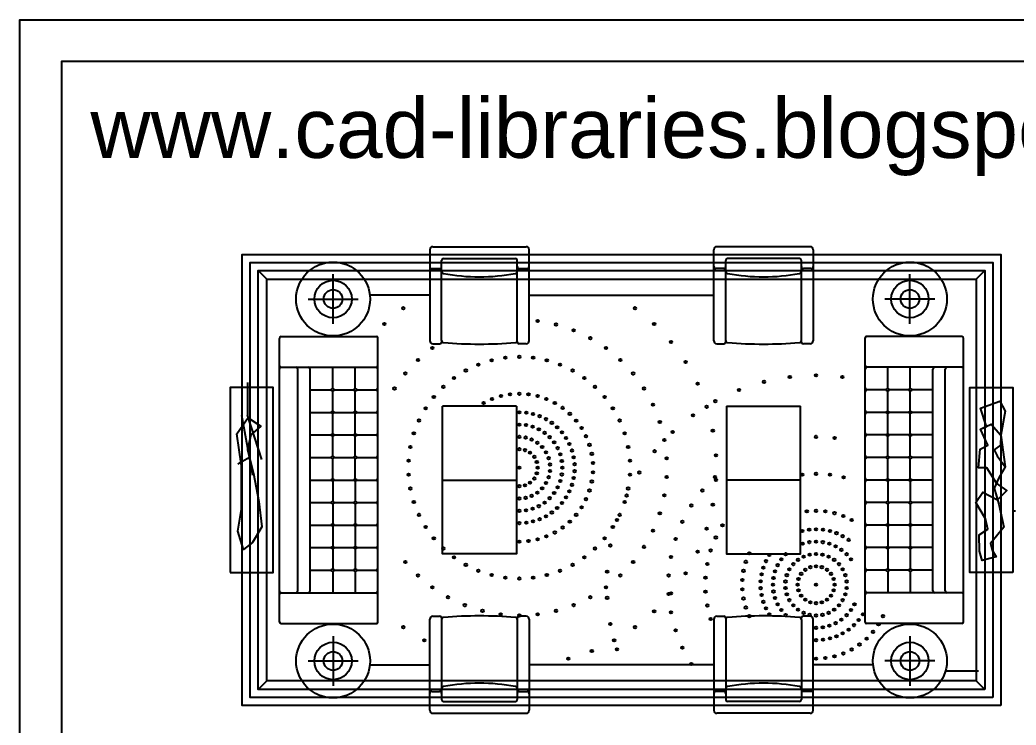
# Model space of a CAD drawing. Header units: inches. Extents: x 6.4 to 48.9, y 11.7 to 36.5.
# Drawn here: x 6.38 to 14.47, y 30.78 to 36.51 of the extents above; entities that cross this region are included whole.
import ezdxf

# ---------------------------------------------------------------- set-up
doc = ezdxf.new("R2010")
doc.units = ezdxf.units.IN
doc.header["$MEASUREMENT"] = 0
for name, color, linetype in [('02', 2, 'Continuous'), ('1', 1, 'Continuous'), ('kadrbm', 4, 'Continuous')]:
    doc.layers.add(name, color=color, linetype=linetype)
doc.styles.add('bmmm', font='swissel.ttf')

# ---------------------------------------------------------------- blocks, each defined once
blk = doc.blocks.new('kadrbm')
at = {"layer": 'kadrbm', "color": 4}
blk.add_lwpolyline([(0, 0), (0, 24.7972), (21, 24.7972), (21, 0), (0, 0)], close=True, dxfattribs=at)
blk.add_lwpolyline([(20.6631, 0.3257), (20.6631, 24.4603), (0.3369, 24.4603), (0.3369, 0.3257), (20.6631, 0.3257)], dxfattribs=at)
at = {"layer": 'kadrbm', "color": 211, "true_color": 0xf674fb, "style": 'bmmm'}
blk.add_text('www.cad-libraries.blogspot.com', height=0.485134, dxfattribs=at).set_placement((0.5726, 23.6772))

msp = doc.modelspace()

# ---------------------------------------------------------------- linework, layer by layer
at = {"layer": '02'}
for p, q in [((9.7125, 34.6431), (9.7125, 33.9039)), ((9.7364, 34.667), (10.4954, 34.667)), ((10.5192, 33.9039), (10.5192, 34.6431)), ((12.0192, 33.9039), (12.0192, 34.6431)), ((12.8021, 34.667), (12.0431, 34.667)), ((12.8259, 34.6431), (12.8259, 33.9039)), ((9.8085, 33.9048), (9.8085, 34.555)), ((9.8245, 34.571), (10.4072, 34.571)), ((10.4232, 33.896), (10.4232, 34.555)), ((12.1152, 33.896), (12.1152, 34.555)), ((12.7139, 34.571), (12.1312, 34.571)), ((12.7299, 33.9048), (12.7299, 34.555)), ((9.7285, 34.4893), (9.7925, 34.4893)), ((10.4392, 34.4893), (10.5032, 34.4893)), ((12.0992, 34.4893), (12.0352, 34.4893)), ((12.8099, 34.4893), (12.7459, 34.4893)), ((8.9271, 34.0402), (8.9271, 34.4452)), ((8.7246, 34.2427), (9.1296, 34.2427)), ((8.4909, 31.6185), (8.4909, 33.9235)), ((8.5059, 33.9385), (9.2809, 33.9385)), ((9.2909, 31.6185), (9.2909, 33.9285)), ((13.2476, 31.6185), (13.2476, 33.9285)), ((14.0326, 33.9385), (13.2576, 33.9385)), ((14.0476, 31.6185), (14.0476, 33.9235)), ((9.7364, 33.88), (9.7925, 33.88)), ((10.4954, 33.88), (10.4392, 33.88)), ((12.0431, 33.88), (12.0992, 33.88)), ((12.8021, 33.88), (12.7459, 33.88)), ((8.5059, 33.6885), (9.2759, 33.6885)), ((8.6409, 31.8735), (8.6409, 33.6735)), ((8.7406, 31.8735), (8.7406, 33.6735)), ((8.9239, 33.5155), (8.9239, 33.6885)), ((9.1073, 33.5155), (9.1073, 33.6885)), ((14.0326, 33.6885), (13.2626, 33.6885)), ((13.4312, 33.5155), (13.4312, 33.6885)), ((13.6145, 33.5155), (13.6145, 33.6885)), ((13.7979, 31.8735), (13.7979, 33.6735)), ((13.8976, 31.8735), (13.8976, 33.6735)), ((8.2319, 33.5646), (8.2319, 33.3006)), ((8.7406, 33.5055), (8.9139, 33.5055)), ((8.9239, 33.3325), (8.9239, 33.4955)), ((8.9339, 33.5055), (9.0973, 33.5055)), ((9.1073, 33.3325), (9.1073, 33.4955)), ((9.1173, 33.5055), (9.2759, 33.5055)), ((13.4212, 33.5055), (13.2626, 33.5055)), ((13.4312, 33.3325), (13.4312, 33.4955)), ((13.6045, 33.5055), (13.4412, 33.5055)), ((13.6145, 33.3325), (13.6145, 33.4955)), ((13.7979, 33.5055), (13.6245, 33.5055)), ((8.1849, 33.3006), (8.2739, 32.8126)), ((8.7406, 33.3225), (8.9139, 33.3225)), ((8.9239, 33.1495), (8.9239, 33.3125)), ((8.9339, 33.3225), (9.0973, 33.3225)), ((9.1073, 33.1495), (9.1073, 33.3125)), ((9.1173, 33.3225), (9.2759, 33.3225)), ((13.4212, 33.3225), (13.2626, 33.3225)), ((13.4312, 33.1495), (13.4312, 33.3125)), ((13.6045, 33.3225), (13.4412, 33.3225)), ((13.6145, 33.1495), (13.6145, 33.3125)), ((13.7979, 33.3225), (13.6245, 33.3225)), ((14.2706, 33.2265), (14.2706, 33.2265)), ((8.7406, 33.1395), (8.9139, 33.1395)), ((8.9239, 32.9665), (8.9239, 33.1295)), ((8.9339, 33.1395), (9.0973, 33.1395)), ((9.1073, 32.9665), (9.1073, 33.1295)), ((9.1173, 33.1395), (9.2759, 33.1395)), ((13.4212, 33.1395), (13.2626, 33.1395)), ((13.4312, 32.9665), (13.4312, 33.1295)), ((13.6045, 33.1395), (13.4412, 33.1395)), ((13.6145, 32.9665), (13.6145, 33.1295)), ((13.7979, 33.1395), (13.6245, 33.1395)), ((8.7406, 32.9565), (8.9139, 32.9565)), ((8.9239, 32.7835), (8.9239, 32.9465)), ((8.9339, 32.9565), (9.0973, 32.9565)), ((9.1073, 32.7835), (9.1073, 32.9465)), ((9.1173, 32.9565), (9.2759, 32.9565)), ((13.4212, 32.9565), (13.2626, 32.9565)), ((13.4312, 32.7835), (13.4312, 32.9465)), ((13.6045, 32.9565), (13.4412, 32.9565)), ((13.6145, 32.7835), (13.6145, 32.9465)), ((13.7979, 32.9565), (13.6245, 32.9565)), ((8.7406, 32.7735), (8.9139, 32.7735)), ((8.9239, 32.7635), (8.9239, 32.6005)), ((8.9339, 32.7735), (9.0973, 32.7735)), ((9.1073, 32.7635), (9.1073, 32.6005)), ((9.1173, 32.7735), (9.2759, 32.7735)), ((13.4212, 32.7735), (13.2626, 32.7735)), ((13.4312, 32.7635), (13.4312, 32.6005)), ((13.6045, 32.7735), (13.4412, 32.7735)), ((13.6145, 32.7635), (13.6145, 32.6005)), ((13.7979, 32.7735), (13.6245, 32.7735)), ((8.7406, 32.5905), (8.9139, 32.5905)), ((8.9239, 32.5805), (8.9239, 32.4175)), ((8.9339, 32.5905), (9.0973, 32.5905)), ((9.1073, 32.5805), (9.1073, 32.4175)), ((9.1173, 32.5905), (9.2759, 32.5905)), ((13.4212, 32.5905), (13.2626, 32.5905)), ((13.4312, 32.5805), (13.4312, 32.4175)), ((13.6045, 32.5905), (13.4412, 32.5905)), ((13.6145, 32.5805), (13.6145, 32.4175)), ((13.7979, 32.5905), (13.6245, 32.5905)), ((14.4476, 32.5236), (14.4684, 32.5236)), ((8.7406, 32.4075), (8.9139, 32.4075)), ((8.9239, 32.3975), (8.9239, 32.2345)), ((8.9339, 32.4075), (9.0973, 32.4075)), ((9.1073, 32.3975), (9.1073, 32.2345)), ((9.1173, 32.4075), (9.2759, 32.4075)), ((13.4212, 32.4075), (13.2626, 32.4075)), ((13.4312, 32.3975), (13.4312, 32.2345)), ((13.6045, 32.4075), (13.4412, 32.4075)), ((13.6145, 32.3975), (13.6145, 32.2345)), ((13.7979, 32.4075), (13.6245, 32.4075)), ((14.3726, 32.3905), (14.3726, 32.3905)), ((8.7406, 32.2245), (8.9139, 32.2245)), ((8.9239, 32.2145), (8.9239, 32.0515)), ((8.9339, 32.2245), (9.0973, 32.2245)), ((9.1073, 32.2145), (9.1073, 32.0515)), ((9.1173, 32.2245), (9.2759, 32.2245)), ((13.4212, 32.2245), (13.2626, 32.2245)), ((13.4312, 32.2145), (13.4312, 32.0515)), ((13.6045, 32.2245), (13.4412, 32.2245)), ((13.6145, 32.2145), (13.6145, 32.0515)), ((13.7979, 32.2245), (13.6245, 32.2245)), ((8.7406, 32.0415), (8.9139, 32.0415)), ((8.9339, 32.0415), (9.0973, 32.0415)), ((9.1173, 32.0415), (9.2759, 32.0415)), ((13.4212, 32.0415), (13.2626, 32.0415)), ((13.6045, 32.0415), (13.4412, 32.0415)), ((13.7979, 32.0415), (13.6245, 32.0415)), ((8.9239, 32.0315), (8.9239, 31.8585)), ((9.1073, 32.0315), (9.1073, 31.8585)), ((13.4312, 32.0315), (13.4312, 31.8585)), ((13.6145, 32.0315), (13.6145, 31.8585)), ((8.5059, 31.8585), (9.2759, 31.8585)), ((14.0326, 31.8585), (13.2626, 31.8585)), ((9.7125, 30.9039), (9.7125, 31.6431)), ((9.7364, 31.667), (9.7925, 31.667)), ((9.8085, 31.6421), (9.8085, 30.992)), ((10.4232, 31.651), (10.4232, 30.992)), ((10.4954, 31.667), (10.4392, 31.667)), ((10.5192, 31.6431), (10.5192, 30.9039)), ((12.0192, 31.6431), (12.0192, 30.9039)), ((12.0431, 31.667), (12.0992, 31.667)), ((12.1152, 31.651), (12.1152, 30.992)), ((12.7299, 31.6421), (12.7299, 30.992)), ((12.8021, 31.667), (12.7459, 31.667)), ((12.8259, 30.9039), (12.8259, 31.6431)), ((8.5059, 31.6085), (9.2809, 31.6085)), ((14.0326, 31.6085), (13.2576, 31.6085)), ((8.7246, 31.3043), (9.1296, 31.3043)), ((13.9003, 31.2236), (14.1684, 31.2236)), ((9.7285, 31.0577), (9.7925, 31.0577)), ((10.4392, 31.0577), (10.5032, 31.0577)), ((12.0992, 31.0577), (12.0352, 31.0577)), ((12.8099, 31.0577), (12.7459, 31.0577)), ((9.8245, 30.976), (10.4072, 30.976)), ((12.7139, 30.976), (12.1312, 30.976)), ((9.7364, 30.88), (10.4954, 30.88)), ((12.8021, 30.88), (12.0431, 30.88))]:
    msp.add_line(p, q, dxfattribs=at)
for points in [[(14.3492, 30.9434), (8.1892, 30.9434), (8.1892, 34.6036), (14.3492, 34.6036)], [(14.2842, 31.0084), (8.2542, 31.0084), (8.2542, 34.5386), (14.2842, 34.5386)], [(8.0909, 32.0235), (8.4409, 32.0235), (8.4409, 33.5235), (8.0909, 33.5235)], [(14.4476, 32.0235), (14.0976, 32.0235), (14.0976, 33.5235), (14.4476, 33.5235)]]:
    msp.add_lwpolyline(points, close=True, dxfattribs=at)
for points in [[(10.4159, 33.3735), (9.8159, 33.3735)], [(10.4159, 33.3735), (10.4159, 32.1735), (9.8159, 32.1735), (9.8159, 33.3735)], [(12.1226, 33.3735), (12.7226, 33.3735)], [(12.1226, 33.3735), (12.1226, 32.1735), (12.7226, 32.1735), (12.7226, 33.3735)], [(9.8159, 32.7735), (10.4159, 32.7735)], [(12.7226, 32.7735), (12.1226, 32.7735)]]:
    msp.add_lwpolyline(points, dxfattribs=at)
for centre, radius in [((8.9271, 34.2427), 0.3), ((13.6114, 34.2427), 0.3), ((8.9271, 34.2427), 0.1519), ((13.6114, 34.2427), 0.1519), ((13.6114, 34.2427), 0.0759), ((9.4986, 34.1679), 0.01), ((11.3795, 34.1679), 0.01), ((10.5895, 34.064), 0.01), ((9.3438, 34.0398), 0.01), ((10.7375, 34.0358), 0.01), ((10.8808, 33.9892), 0.01), ((11.5343, 34.0398), 0.01), ((11.0172, 33.9251), 0.01), ((11.6719, 33.8934), 0.01), ((9.7337, 33.8443), 0.01), ((11.1444, 33.8443), 0.01), ((9.6176, 33.7483), 0.01), ((10.2152, 33.7452), 0.01), ((10.3263, 33.7664), 0.01), ((10.4391, 33.7735), 0.01), ((10.5519, 33.7664), 0.01), ((10.6629, 33.7452), 0.01), ((11.2605, 33.7483), 0.01), ((11.79, 33.7308), 0.01), ((10.0055, 33.6622), 0.01), ((10.1077, 33.7103), 0.01), ((10.7704, 33.7103), 0.01), ((10.8726, 33.6622), 0.01), ((9.5144, 33.6384), 0.01), ((9.91, 33.6016), 0.01), ((10.9681, 33.6016), 0.01), ((11.3637, 33.6384), 0.01), ((12.4266, 33.5701), 0.01), ((12.6363, 33.6101), 0.01), ((12.8494, 33.6235), 0.01), ((13.0625, 33.6101), 0.01), ((8.9239, 33.5055), 0.01), ((9.1073, 33.5055), 0.01), ((9.4259, 33.5165), 0.01), ((9.823, 33.5296), 0.01), ((11.0551, 33.5296), 0.01), ((11.4522, 33.5165), 0.01), ((11.8868, 33.5547), 0.01), ((12.2236, 33.5041), 0.01), ((13.4312, 33.5055), 0.01), ((13.6145, 33.5055), 0.01), ((9.7456, 33.4472), 0.01), ((10.15, 33.3993), 0.01), ((10.2182, 33.4314), 0.01), ((10.2898, 33.4546), 0.01), ((10.3639, 33.4688), 0.01), ((10.4391, 33.4735), 0.01), ((10.5143, 33.4688), 0.01), ((10.5883, 33.4546), 0.01), ((10.6599, 33.4314), 0.01), ((10.7281, 33.3993), 0.01), ((11.1325, 33.4472), 0.01), ((12.0304, 33.4132), 0.01), ((8.9239, 33.3225), 0.01), ((9.1073, 33.3225), 0.01), ((9.6792, 33.3557), 0.01), ((10.4391, 33.3235), 0.01), ((10.4955, 33.3199), 0.01), ((10.7917, 33.3589), 0.01), ((11.1989, 33.3557), 0.01), ((11.5248, 33.3844), 0.01), ((11.9607, 33.3679), 0.01), ((13.4312, 33.3225), 0.01), ((13.6145, 33.3225), 0.01), ((9.6247, 33.2567), 0.01), ((10.551, 33.3094), 0.01), ((10.6047, 33.2919), 0.01), ((10.6558, 33.2678), 0.01), ((10.7036, 33.2375), 0.01), ((10.8498, 33.3109), 0.01), ((10.9014, 33.2559), 0.01), ((11.2534, 33.2567), 0.01), ((11.5803, 33.2443), 0.01), ((11.8502, 33.2988), 0.01), ((10.4391, 33.2235), 0.01), ((10.4938, 33.2192), 0.01), ((10.5472, 33.2064), 0.01), ((10.598, 33.1853), 0.01), ((10.6448, 33.1566), 0.01), ((10.7471, 33.2015), 0.01), ((10.7858, 33.1603), 0.01), ((10.9457, 33.195), 0.01), ((11.6857, 33.1627), 0.01), ((12.0107, 33.1733), 0.01), ((8.9239, 33.1395), 0.01), ((9.1073, 33.1395), 0.01), ((9.5831, 33.1516), 0.01), ((10.4391, 33.1235), 0.01), ((10.491, 33.118), 0.01), ((10.5407, 33.1019), 0.01), ((10.586, 33.0757), 0.01), ((10.6865, 33.121), 0.01), ((10.7222, 33.0792), 0.01), ((10.819, 33.1146), 0.01), ((10.9819, 33.129), 0.01), ((11.295, 33.1516), 0.01), ((11.6178, 33.0983), 0.01), ((12.8494, 33.1235), 0.01), ((12.9998, 33.114), 0.01), ((13.4312, 33.1395), 0.01), ((13.6145, 33.1395), 0.01), ((9.555, 33.0421), 0.01), ((10.4391, 33.0235), 0.01), ((10.4854, 33.0161), 0.01), ((10.5272, 32.9948), 0.01), ((10.6248, 33.0408), 0.01), ((10.6556, 32.9985), 0.01), ((10.7509, 33.0324), 0.01), ((10.8462, 33.0651), 0.01), ((10.867, 33.0125), 0.01), ((11.0097, 33.0589), 0.01), ((11.3231, 33.0421), 0.01), ((11.5395, 33.0071), 0.01), ((8.9239, 32.9565), 0.01), ((9.1073, 32.9565), 0.01), ((9.5408, 32.93), 0.01), ((10.5604, 32.9617), 0.01), ((10.5817, 32.9198), 0.01), ((10.6768, 32.9507), 0.01), ((10.7719, 32.9816), 0.01), ((10.7847, 32.9282), 0.01), ((10.8811, 32.9578), 0.01), ((11.0284, 32.9859), 0.01), ((11.3373, 32.93), 0.01), ((11.6367, 32.9488), 0.01), ((12.0359, 32.974), 0.01), ((13.4312, 32.9565), 0.01), ((13.6145, 32.9565), 0.01), ((10.4391, 32.8735), 0.01), ((10.5891, 32.8735), 0.01), ((10.6877, 32.8996), 0.01), ((10.6877, 32.8474), 0.01), ((10.7891, 32.8735), 0.01), ((10.8882, 32.9017), 0.01), ((10.8882, 32.8452), 0.01), ((11.0379, 32.9112), 0.01), ((11.0379, 32.8358), 0.01), ((11.414, 32.8344), 0.01), ((8.9239, 32.7735), 0.01), ((9.1073, 32.7735), 0.01), ((9.5408, 32.817), 0.01), ((10.5272, 32.7521), 0.01), ((10.5604, 32.7853), 0.01), ((10.5817, 32.8271), 0.01), ((10.6768, 32.7962), 0.01), ((10.7719, 32.7653), 0.01), ((10.7847, 32.8187), 0.01), ((10.8811, 32.7892), 0.01), ((11.0284, 32.7611), 0.01), ((11.3373, 32.817), 0.01), ((11.6367, 32.7981), 0.01), ((12.0279, 32.7983), 0.01), ((12.0359, 32.773), 0.01), ((12.7366, 32.8164), 0.01), ((12.8494, 32.8235), 0.01), ((12.9622, 32.8164), 0.01), ((13.0732, 32.7952), 0.01), ((13.4312, 32.7735), 0.01), ((13.6145, 32.7735), 0.01), ((9.555, 32.7048), 0.01), ((10.4391, 32.7235), 0.01), ((10.4854, 32.7308), 0.01), ((10.586, 32.6712), 0.01), ((10.6248, 32.7062), 0.01), ((10.6556, 32.7485), 0.01), ((10.7509, 32.7146), 0.01), ((10.8462, 32.6819), 0.01), ((10.867, 32.7344), 0.01), ((11.0097, 32.6881), 0.01), ((11.3231, 32.7048), 0.01), ((11.9248, 32.6884), 0.01), ((8.9239, 32.5905), 0.01), ((9.1073, 32.5905), 0.01), ((9.5831, 32.5954), 0.01), ((10.4391, 32.6235), 0.01), ((10.491, 32.629), 0.01), ((10.5407, 32.6451), 0.01), ((10.6448, 32.5903), 0.01), ((10.6865, 32.626), 0.01), ((10.7222, 32.6678), 0.01), ((10.819, 32.6324), 0.01), ((10.9819, 32.618), 0.01), ((11.295, 32.5954), 0.01), ((11.3112, 32.6473), 0.01), ((11.6178, 32.6486), 0.01), ((13.4312, 32.5905), 0.01), ((13.6145, 32.5905), 0.01), ((10.4391, 32.5235), 0.01), ((10.4938, 32.5278), 0.01), ((10.5472, 32.5406), 0.01), ((10.598, 32.5616), 0.01), ((10.7036, 32.5094), 0.01), ((10.7471, 32.5455), 0.01), ((10.7858, 32.5866), 0.01), ((10.9457, 32.552), 0.01), ((11.8362, 32.5665), 0.01), ((12.0107, 32.5737), 0.01), ((12.7742, 32.5188), 0.01), ((12.8494, 32.5235), 0.01), ((12.9246, 32.5188), 0.01), ((9.6247, 32.4903), 0.01), ((10.4955, 32.427), 0.01), ((10.551, 32.4376), 0.01), ((10.6047, 32.4551), 0.01), ((10.6558, 32.4792), 0.01), ((10.8498, 32.4361), 0.01), ((10.9014, 32.491), 0.01), ((11.2326, 32.4488), 0.01), ((11.2534, 32.4903), 0.01), ((11.5803, 32.5027), 0.01), ((11.7636, 32.4344), 0.01), ((12.9986, 32.5046), 0.01), ((13.0703, 32.4814), 0.01), ((13.1384, 32.4493), 0.01), ((8.9239, 32.4075), 0.01), ((9.1073, 32.4075), 0.01), ((9.6792, 32.3912), 0.01), ((10.4391, 32.4235), 0.01), ((10.7281, 32.3477), 0.01), ((10.7917, 32.3881), 0.01), ((11.1989, 32.3912), 0.01), ((11.5248, 32.3626), 0.01), ((11.9607, 32.3791), 0.01), ((12.0895, 32.4057), 0.01), ((12.7375, 32.3594), 0.01), ((12.793, 32.3699), 0.01), ((12.8494, 32.3735), 0.01), ((12.9058, 32.3699), 0.01), ((12.9613, 32.3594), 0.01), ((13.4312, 32.4075), 0.01), ((13.6145, 32.4075), 0.01), ((9.7456, 32.2998), 0.01), ((10.4391, 32.2735), 0.01), ((10.5143, 32.2782), 0.01), ((10.5883, 32.2923), 0.01), ((10.6599, 32.3156), 0.01), ((11.1325, 32.2998), 0.01), ((11.7081, 32.2943), 0.01), ((12.0351, 32.3067), 0.01), ((12.7946, 32.2692), 0.01), ((12.8494, 32.2735), 0.01), ((12.9041, 32.2692), 0.01), ((13.0151, 32.3419), 0.01), ((13.0662, 32.3178), 0.01), ((13.1139, 32.2875), 0.01), ((8.9239, 32.2245), 0.01), ((9.1073, 32.2245), 0.01), ((9.823, 32.2174), 0.01), ((11.0551, 32.2174), 0.01), ((11.1795, 32.242), 0.01), ((11.4522, 32.2305), 0.01), ((11.8868, 32.1922), 0.01), ((11.9934, 32.2016), 0.01), ((12.7412, 32.2564), 0.01), ((12.9576, 32.2564), 0.01), ((13.0083, 32.2353), 0.01), ((13.0551, 32.2066), 0.01), ((13.4312, 32.2245), 0.01), ((13.6145, 32.2245), 0.01), ((9.5144, 32.1086), 0.01), ((9.91, 32.1454), 0.01), ((10.9681, 32.1454), 0.01), ((11.3637, 32.1086), 0.01), ((11.6707, 32.1483), 0.01), ((12.2788, 32.1089), 0.01), ((12.3065, 32.179), 0.01), ((12.4422, 32.1151), 0.01), ((12.4695, 32.1646), 0.01), ((12.5662, 32.1292), 0.01), ((12.6019, 32.171), 0.01), ((12.7025, 32.1257), 0.01), ((12.7477, 32.1519), 0.01), ((12.7974, 32.168), 0.01), ((12.8494, 32.1735), 0.01), ((12.9014, 32.168), 0.01), ((12.9511, 32.1519), 0.01), ((12.9963, 32.1257), 0.01), ((13.0969, 32.171), 0.01), ((13.1326, 32.1292), 0.01), ((8.9239, 32.0415), 0.01), ((9.1073, 32.0415), 0.01), ((10.0055, 32.0848), 0.01), ((10.1077, 32.0367), 0.01), ((10.7704, 32.0367), 0.01), ((10.8726, 32.0848), 0.01), ((11.1528, 32.0302), 0.01), ((11.9653, 32.0921), 0.01), ((12.26, 32.0359), 0.01), ((12.4214, 32.0625), 0.01), ((12.5165, 32.0316), 0.01), ((12.5375, 32.0824), 0.01), ((12.6329, 32.0485), 0.01), ((12.6636, 32.0908), 0.01), ((12.7612, 32.0448), 0.01), ((12.803, 32.0661), 0.01), ((12.8494, 32.0735), 0.01), ((12.8958, 32.0661), 0.01), ((12.9376, 32.0448), 0.01), ((13.0352, 32.0908), 0.01), ((13.0659, 32.0485), 0.01), ((13.4312, 32.0415), 0.01), ((13.6145, 32.0415), 0.01), ((9.6176, 31.9987), 0.01), ((10.2152, 32.0018), 0.01), ((10.3263, 31.9806), 0.01), ((10.4391, 31.9735), 0.01), ((10.5519, 31.9806), 0.01), ((10.6629, 32.0018), 0.01), ((11.2605, 31.9987), 0.01), ((11.6518, 31.9988), 0.01), ((11.79, 32.0162), 0.01), ((11.9512, 31.98), 0.01), ((12.2506, 31.9612), 0.01), ((12.4003, 31.9517), 0.01), ((12.4074, 32.0078), 0.01), ((12.5037, 31.9782), 0.01), ((12.6008, 31.9496), 0.01), ((12.6116, 32.0007), 0.01), ((12.7067, 31.9698), 0.01), ((12.728, 32.0117), 0.01), ((12.9708, 32.0117), 0.01), ((12.9921, 31.9698), 0.01), ((13.0872, 32.0007), 0.01), ((13.098, 31.9496), 0.01), ((9.7337, 31.9027), 0.01), ((11.1444, 31.9027), 0.01), ((11.9512, 31.867), 0.01), ((12.2506, 31.8858), 0.01), ((12.4003, 31.8952), 0.01), ((12.4994, 31.9235), 0.01), ((12.5037, 31.8687), 0.01), ((12.6008, 31.8974), 0.01), ((12.6994, 31.9235), 0.01), ((12.7067, 31.8771), 0.01), ((12.8494, 31.9235), 0.01), ((12.9921, 31.8771), 0.01), ((12.9994, 31.9235), 0.01), ((13.098, 31.8974), 0.01), ((9.8609, 31.8219), 0.01), ((11.0172, 31.8219), 0.01), ((11.1528, 31.8167), 0.01), ((11.6518, 31.8481), 0.01), ((11.6719, 31.8536), 0.01), ((12.26, 31.8111), 0.01), ((12.4074, 31.8392), 0.01), ((12.4214, 31.7844), 0.01), ((12.5165, 31.8153), 0.01), ((12.6116, 31.8462), 0.01), ((12.6329, 31.7985), 0.01), ((12.728, 31.8353), 0.01), ((12.7612, 31.8021), 0.01), ((12.803, 31.7808), 0.01), ((12.8958, 31.7808), 0.01), ((12.9376, 31.8021), 0.01), ((12.9708, 31.8353), 0.01), ((13.0659, 31.7985), 0.01), ((13.0872, 31.8462), 0.01), ((9.9973, 31.7578), 0.01), ((10.1406, 31.7112), 0.01), ((10.7375, 31.7112), 0.01), ((10.8808, 31.7578), 0.01), ((11.5343, 31.7071), 0.01), ((11.9653, 31.7548), 0.01), ((12.2788, 31.7381), 0.01), ((12.4422, 31.7319), 0.01), ((12.5375, 31.7646), 0.01), ((12.5662, 31.7178), 0.01), ((12.6636, 31.7562), 0.01), ((12.7025, 31.7212), 0.01), ((12.8494, 31.7735), 0.01), ((12.9963, 31.7212), 0.01), ((13.0352, 31.7562), 0.01), ((13.1326, 31.7178), 0.01), ((13.1613, 31.7646), 0.01), ((10.2887, 31.683), 0.01), ((10.4391, 31.6735), 0.01), ((10.5895, 31.683), 0.01), ((11.6707, 31.6986), 0.01), ((11.9934, 31.6454), 0.01), ((12.3065, 31.668), 0.01), ((12.4695, 31.6824), 0.01), ((12.6019, 31.676), 0.01), ((12.7477, 31.6951), 0.01), ((12.7974, 31.679), 0.01), ((12.8494, 31.6735), 0.01), ((12.9014, 31.679), 0.01), ((12.9511, 31.6951), 0.01), ((13.0551, 31.6403), 0.01), ((13.0969, 31.676), 0.01), ((13.1961, 31.6366), 0.01), ((13.2293, 31.6824), 0.01), ((13.3923, 31.668), 0.01), ((8.9271, 31.3043), 0.3), ((9.4986, 31.5791), 0.01), ((11.1795, 31.6049), 0.01), ((11.3795, 31.5791), 0.01), ((11.7081, 31.5527), 0.01), ((12.8494, 31.5735), 0.01), ((12.9041, 31.5778), 0.01), ((12.9576, 31.5906), 0.01), ((13.0083, 31.6116), 0.01), ((13.1139, 31.5594), 0.01), ((13.1574, 31.5955), 0.01), ((13.3117, 31.541), 0.01), ((13.6114, 31.3043), 0.3), ((13.356, 31.602), 0.01), ((9.6682, 31.4714), 0.01), ((11.2099, 31.4714), 0.01), ((12.8494, 31.4735), 0.01), ((12.9058, 31.477), 0.01), ((12.9613, 31.4876), 0.01), ((13.0151, 31.5051), 0.01), ((13.0662, 31.5292), 0.01), ((13.2601, 31.4861), 0.01), ((8.9271, 31.3043), 0.1519), ((11.0281, 31.3858), 0.01), ((11.2326, 31.3982), 0.01), ((11.7636, 31.4126), 0.01), ((13.1384, 31.3977), 0.01), ((13.2021, 31.4381), 0.01), ((13.6114, 31.3043), 0.1519), ((10.837, 31.3238), 0.01), ((12.8494, 31.3235), 0.01), ((12.9246, 31.3282), 0.01), ((12.9986, 31.3423), 0.01), ((13.0703, 31.3656), 0.01), ((13.6114, 31.3043), 0.0759), ((11.8362, 31.2805), 0.01)]:
    msp.add_circle(centre, radius, dxfattribs=at)
for centre, radius, start, end in [((9.7364, 34.6431), 0.0239, 90, 180), ((10.4954, 34.6431), 0.0239, 0, 90), ((12.0431, 34.6431), 0.0239, 90, 180), ((12.8021, 34.6431), 0.0239, 0, 90), ((9.8245, 34.555), 0.016, 90, 180), ((10.4072, 34.555), 0.016, 0, 90), ((12.1312, 34.555), 0.016, 90, 180), ((12.7139, 34.555), 0.016, 0, 90), ((9.7285, 34.5053), 0.016, 180, 270), ((9.7925, 34.5053), 0.016, 270, 0), ((9.8241, 34.4665), 0.0156, 178.3563, 270.68076), ((10.4072, 34.467), 0.016, 270, 0), ((10.4392, 34.5053), 0.016, 180, 270), ((10.5032, 34.5053), 0.016, 270, 0), ((12.0352, 34.5053), 0.016, 180, 270), ((12.0992, 34.5053), 0.016, 270, 0), ((12.1312, 34.467), 0.016, 180, 270), ((12.7144, 34.4665), 0.0156, 269.31924, 1.6437), ((12.7459, 34.5053), 0.016, 180, 270), ((12.8099, 34.5053), 0.016, 270, 0), ((10.1157, 35.934), 1.5114, 258.88025, 281.11975), ((12.4227, 35.934), 1.5114, 258.88025, 281.11975), ((8.5059, 33.9235), 0.015, 90, 180), ((9.2809, 33.9285), 0.01, 0, 90), ((9.7364, 33.9039), 0.0239, 180, 270), ((9.7925, 33.896), 0.016, 270, 0), ((9.8245, 33.9048), 0.016, 180, 270), ((10.4072, 33.9048), 0.016, 270, 0), ((10.4392, 33.896), 0.016, 180, 270), ((10.4954, 33.9039), 0.0239, 270, 0), ((12.0431, 33.9039), 0.0239, 180, 270), ((12.0992, 33.896), 0.016, 270, 0), ((12.1312, 33.9048), 0.016, 180, 270), ((12.7145, 33.9048), 0.016, 270, 0), ((12.7459, 33.896), 0.016, 180, 270), ((12.8021, 33.9039), 0.0239, 270, 0), ((13.2576, 33.9285), 0.01, 90, 180), ((14.0326, 33.9235), 0.015, 0, 90), ((10.1157, 37.4632), 3.5863, 265.33784, 274.66216), ((12.4227, 37.4632), 3.5863, 265.33784, 274.66216), ((8.5059, 33.7035), 0.015, 180, 270), ((8.5059, 33.6735), 0.015, 90, 180), ((8.6259, 33.6735), 0.015, 0, 90), ((8.7256, 33.6735), 0.015, 0, 90), ((9.2759, 33.7035), 0.015, 270, 0), ((9.2759, 33.6735), 0.015, 0, 90), ((13.2626, 33.7035), 0.015, 180, 270), ((13.2626, 33.6735), 0.015, 90, 180), ((13.8129, 33.6735), 0.015, 90, 180), ((13.9126, 33.6735), 0.015, 90, 180), ((14.0326, 33.7035), 0.015, 270, 0), ((14.0326, 33.6735), 0.015, 0, 90), ((9.2759, 33.5205), 0.015, 270, 0), ((9.2759, 33.4905), 0.015, 0, 90), ((13.2626, 33.5205), 0.015, 180, 270), ((13.2626, 33.4905), 0.015, 90, 180), ((9.2759, 33.3375), 0.015, 270, 0), ((13.2626, 33.3375), 0.015, 180, 270), ((9.2759, 33.3075), 0.015, 0, 90), ((13.2626, 33.3075), 0.015, 90, 180), ((9.2759, 33.1545), 0.015, 270, 0), ((9.2759, 33.1245), 0.015, 0, 90), ((13.2626, 33.1545), 0.015, 180, 270), ((13.2626, 33.1245), 0.015, 90, 180), ((9.2759, 32.9715), 0.015, 270, 0), ((9.2759, 32.9415), 0.015, 0, 90), ((13.2626, 32.9715), 0.015, 180, 270), ((13.2626, 32.9415), 0.015, 90, 180), ((9.2759, 32.7885), 0.015, 270, 0), ((9.2759, 32.7585), 0.015, 0, 90), ((13.2626, 32.7885), 0.015, 180, 270), ((13.2626, 32.7585), 0.015, 90, 180), ((9.2759, 32.6055), 0.015, 270, 0), ((13.2626, 32.6055), 0.015, 180, 270), ((9.2759, 32.5755), 0.015, 0, 90), ((13.2626, 32.5755), 0.015, 90, 180), ((9.2759, 32.4225), 0.015, 270, 0), ((9.2759, 32.3925), 0.015, 0, 90), ((13.2626, 32.4225), 0.015, 180, 270), ((13.2626, 32.3925), 0.015, 90, 180), ((9.2759, 32.2395), 0.015, 270, 0), ((9.2759, 32.2095), 0.015, 0, 90), ((13.2626, 32.2395), 0.015, 180, 270), ((13.2626, 32.2095), 0.015, 90, 180), ((9.2759, 32.0565), 0.015, 270, 0), ((9.2759, 32.0265), 0.015, 0, 90), ((13.2626, 32.0565), 0.015, 180, 270), ((13.2626, 32.0265), 0.015, 90, 180), ((8.5059, 31.8735), 0.015, 180, 270), ((8.6259, 31.8735), 0.015, 270, 0), ((8.7256, 31.8735), 0.015, 270, 0), ((9.2759, 31.8735), 0.015, 270, 0), ((13.2626, 31.8735), 0.015, 180, 270), ((13.8129, 31.8735), 0.015, 180, 270), ((13.9126, 31.8735), 0.015, 180, 270), ((14.0326, 31.8735), 0.015, 270, 0), ((8.5059, 31.8435), 0.015, 90, 180), ((9.2759, 31.8435), 0.015, 0, 90), ((13.2626, 31.8435), 0.015, 90, 180), ((14.0326, 31.8435), 0.015, 0, 90), ((9.7364, 31.6431), 0.0239, 90, 180), ((9.7925, 31.651), 0.016, 0, 90), ((9.824, 31.6421), 0.016, 90, 180), ((10.1157, 28.0837), 3.5863, 85.33784, 94.66216), ((10.4072, 31.6421), 0.016, 0, 90), ((10.4392, 31.651), 0.016, 90, 180), ((10.4954, 31.6431), 0.0239, 0, 90), ((12.0431, 31.6431), 0.0239, 90, 180), ((12.0992, 31.651), 0.016, 0, 90), ((12.1312, 31.6421), 0.016, 90, 180), ((12.4227, 28.0837), 3.5863, 85.33784, 94.66216), ((12.7139, 31.6421), 0.016, 0, 90), ((12.7459, 31.651), 0.016, 90, 180), ((12.8021, 31.6431), 0.0239, 0, 90), ((8.5059, 31.6235), 0.015, 180, 270), ((9.2809, 31.6185), 0.01, 270, 0), ((13.2576, 31.6185), 0.01, 180, 270), ((14.0326, 31.6235), 0.015, 270, 0), ((9.8241, 31.0805), 0.0156, 89.31924, 181.6437), ((10.1157, 29.613), 1.5114, 78.88025, 101.11975), ((10.4072, 31.08), 0.016, 0, 90), ((12.1312, 31.08), 0.016, 90, 180), ((12.4227, 29.613), 1.5114, 78.88025, 101.11975), ((12.7144, 31.0805), 0.0156, 358.3563, 90.68076), ((9.7285, 31.0417), 0.016, 90, 180), ((9.7925, 31.0417), 0.016, 0, 90), ((9.8245, 30.992), 0.016, 180, 270), ((10.4072, 30.992), 0.016, 270, 0), ((10.4392, 31.0417), 0.016, 90, 180), ((10.5032, 31.0417), 0.016, 0, 90), ((12.0352, 31.0417), 0.016, 90, 180), ((12.0992, 31.0417), 0.016, 0, 90), ((12.1312, 30.992), 0.016, 180, 270), ((12.7139, 30.992), 0.016, 270, 0), ((12.7459, 31.0417), 0.016, 90, 180), ((12.8099, 31.0417), 0.016, 0, 90), ((9.7364, 30.9039), 0.0239, 180, 270), ((10.4954, 30.9039), 0.0239, 270, 0), ((12.0431, 30.9039), 0.0239, 180, 270), ((12.8021, 30.9039), 0.0239, 270, 0)]:
    msp.add_arc(centre, radius, start, end, dxfattribs=at)
at = {"layer": '1'}
for p, q in [((8.3892, 34.4036), (8.3192, 34.4736)), ((14.1492, 34.4036), (14.2192, 34.4736)), ((13.6114, 34.0402), (13.6114, 34.4452)), ((10.5192, 34.2735), (12.0192, 34.2735)), ((13.8139, 34.2427), (13.4089, 34.2427)), ((8.3479, 32.9396), (8.2319, 33.3006)), ((8.1539, 32.9046), (8.2472, 32.9589)), ((8.9271, 31.5068), (8.9271, 31.1018)), ((13.6114, 31.5068), (13.6114, 31.1018)), ((12.0192, 31.2735), (10.5192, 31.2735)), ((13.8139, 31.3043), (13.4089, 31.3043)), ((8.3892, 31.1434), (8.3192, 31.0734)), ((14.1492, 31.1434), (14.2192, 31.0734))]:
    msp.add_line(p, q, dxfattribs=at)
for points in [[(14.2192, 31.0734), (8.3192, 31.0734), (8.3192, 34.4736), (14.2192, 34.4736)], [(14.1492, 31.1434), (8.3892, 31.1434), (8.3892, 34.4036), (14.1492, 34.4036)]]:
    msp.add_lwpolyline(points, close=True, dxfattribs=at)
for points in [[(9.7125, 34.2735), (9.2271, 34.2735)], [(14.1946, 33.1915), (14.2706, 33.2265), (14.3506, 33.1375), (14.3456, 33.0575), (14.2966, 33.0175), (14.3196, 32.9685), (14.3856, 32.8795), (14.3326, 32.7915), (14.2966, 32.7065), (14.3326, 32.5775), (14.3726, 32.3905), (14.2656, 32.2575), (14.2796, 32.2045), (14.3106, 32.1505), (14.1986, 32.1195), (14.1766, 32.1955), (14.1726, 32.3285), (14.2436, 32.3735), (14.2256, 32.4575), (14.1456, 32.5915), (14.2036, 32.6755), (14.3225, 32.6136), (14.3996, 32.6885), (14.3146, 32.749), (14.2346, 32.8715), (14.1676, 32.8715), (14.1816, 33.0225), (14.2436, 33.0575), (14.1841, 33.1866), (14.2326, 33.209), (14.1856, 33.3555), (14.3416, 33.4135), (14.3856, 33.3335), (14.3506, 33.1375), (14.3856, 32.8795)], [(8.2389, 33.2785), (8.3399, 33.2095), (8.2589, 33.1395), (8.2319, 33.0195), (8.2819, 32.8265), (8.3239, 32.5995), (8.3479, 32.3945), (8.2739, 32.2675), (8.2009, 32.2095), (8.1539, 32.3595), (8.1849, 32.5375), (8.1849, 32.8885), (8.1469, 33.1475), (8.2372, 33.2796)], [(9.2271, 31.2735), (9.7125, 31.2735)], [(13.3114, 31.2735), (12.8259, 31.2735)]]:
    msp.add_lwpolyline(points, dxfattribs=at)
for centre in [(8.9271, 34.2427), (8.9271, 31.3043)]:
    msp.add_circle(centre, 0.0759, dxfattribs=at)

# ---------------------------------------------------------------- block references
at = {"layer": 'kadrbm'}
msp.add_blockref('kadrbm', (6.3843, 11.711), dxfattribs=at)

doc.saveas('drawing.dxf')
